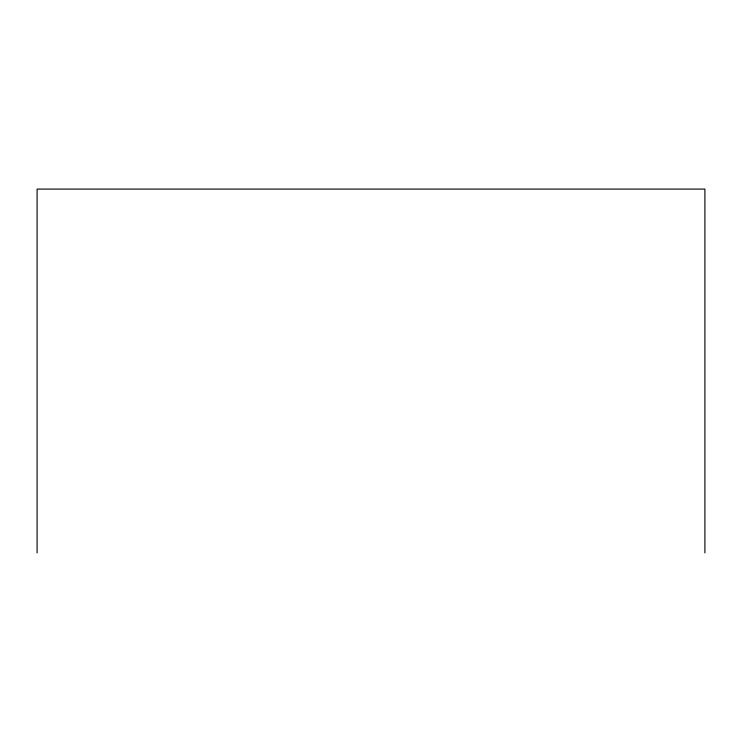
<?xml version="1.0" encoding="UTF-8"?>
<svg xmlns="http://www.w3.org/2000/svg" width="742" height="742" viewBox="0 0 742 742"><rect width="100%" height="100%" fill="white"/><g stroke="black" fill="none" stroke-linecap="round" stroke-linejoin="round"><path stroke-width="1.11" d="M704.9 552.911L704.9 189.089L37.1 189.089L37.1 552.911"/></g></svg>
